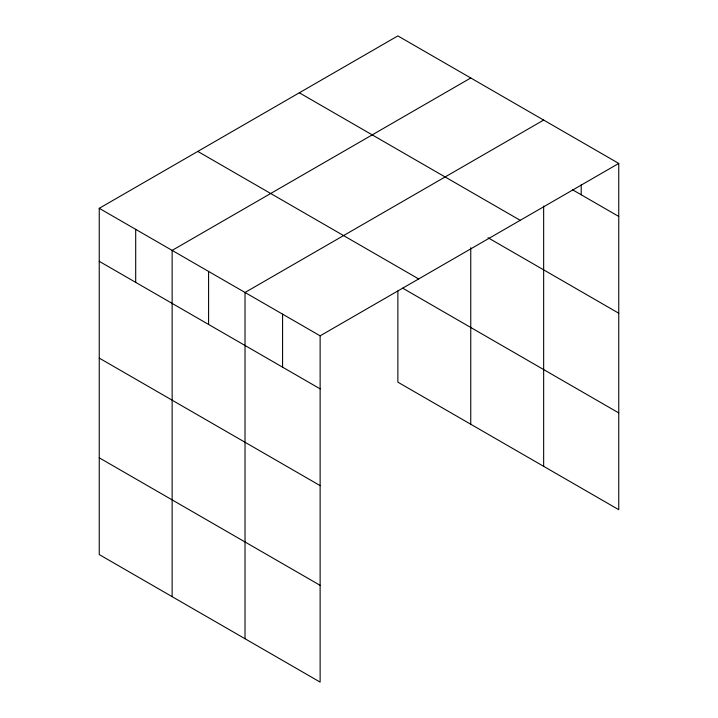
<?xml version="1.0" encoding="UTF-8"?>
<svg xmlns="http://www.w3.org/2000/svg" width="718" height="718" viewBox="0 0 718 718"><rect width="100%" height="100%" fill="white"/><g stroke="black" fill="none" stroke-linecap="round" stroke-linejoin="round"><path stroke-width="1.08" d="M99.246 208.31L320.129 335.836L320.129 682.1L99.246 554.574L99.246 208.31L397.871 35.9L618.754 163.426L618.754 509.69L397.871 382.164L397.871 290.898M470.757 77.984L172.141 250.394L172.141 596.658M543.652 120.068L245.026 292.477L245.026 638.742M320.129 335.836L618.754 163.426M572.533 189.767L618.754 216.45M299.325 92.793L520.209 220.318M488.025 237.739L618.754 313.219M197.791 151.417L418.675 278.943M402.663 288.16L618.754 412.922M99.246 261.325L320.129 388.851M99.246 358.102L320.129 485.628M99.246 457.806L320.129 585.332M581.203 184.822L581.203 194.766M543.652 206.075L543.652 466.332M470.757 247.719L470.757 424.248M282.578 314.152L282.578 367.176M208.588 271.431L208.588 324.455M135.693 229.347L135.693 282.371"/></g></svg>
